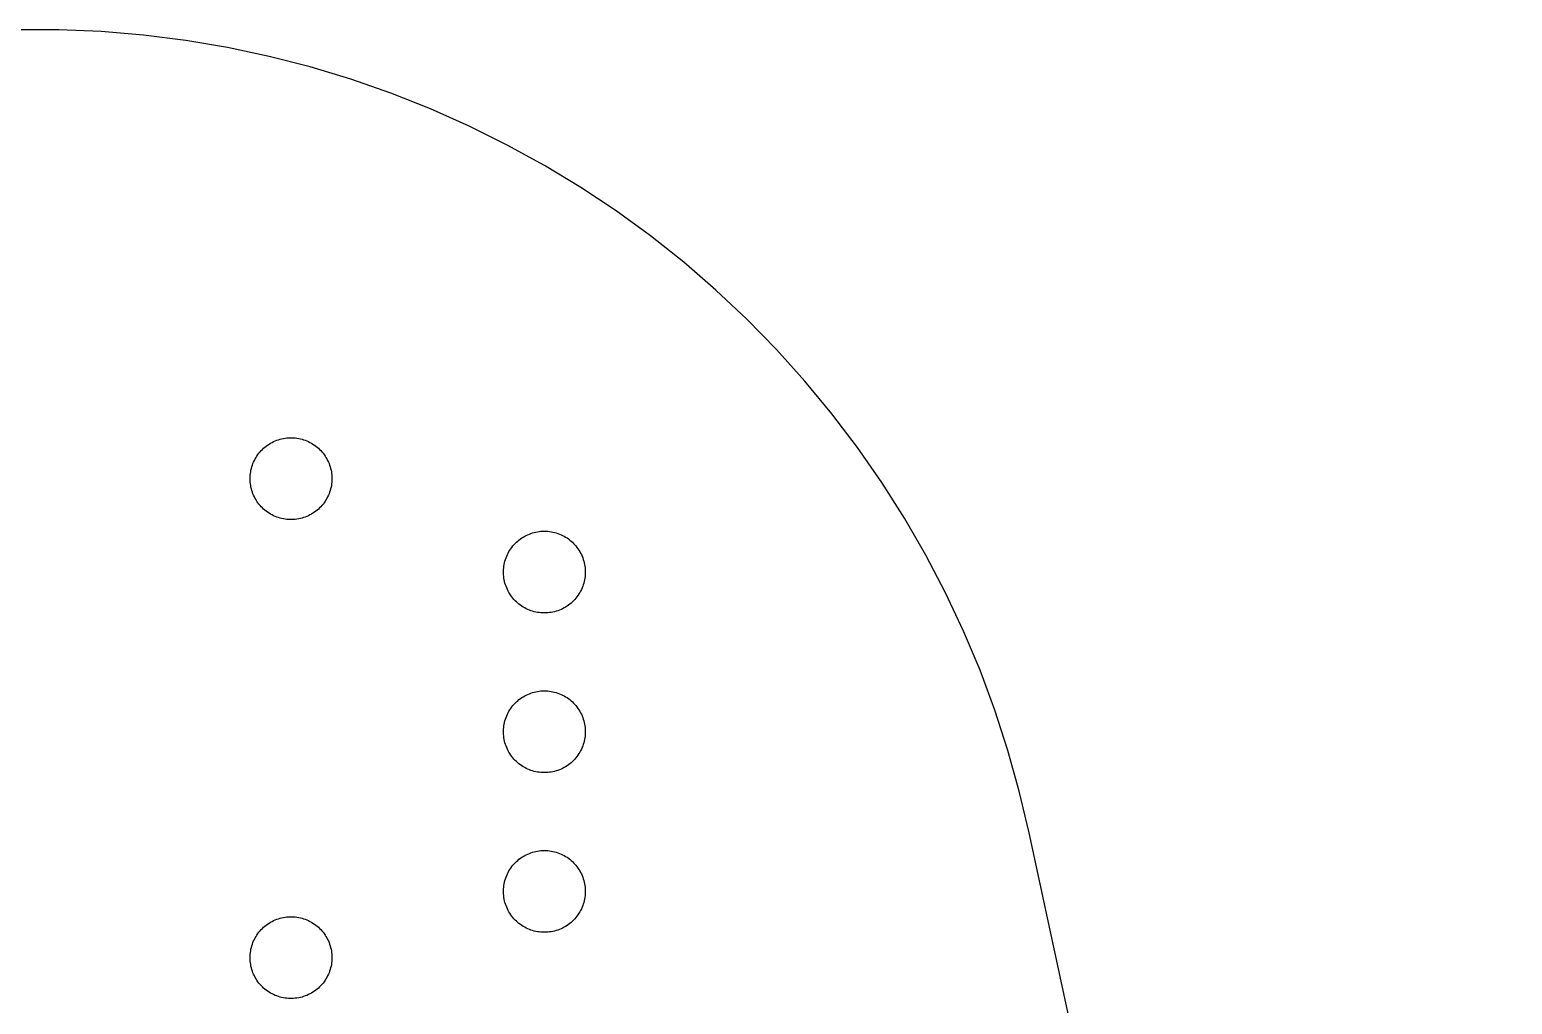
# Model space of a CAD drawing. Header units: metres. Extents: x 0 to 5.8, y -7.5 to 7.5.
# Drawn here: x 2.884 to 5.81, y 5.577 to 7.5 of the extents above; entities that cross this region are included whole.
import ezdxf

# ---------------------------------------------------------------- set-up
doc = ezdxf.new("R2010")
doc.units = ezdxf.units.M

msp = doc.modelspace()

# ---------------------------------------------------------------- linework, layer by layer
for p, q in [((2.94188, 7.49956), (0.294754, 7.49994)), ((3.02557, 7.49605), (2.94188, 7.49956)), ((3.10905, 7.48903), (3.02557, 7.49605)), ((3.19215, 7.47853), (3.10905, 7.48903)), ((3.27475, 7.46457), (3.19215, 7.47853)), ((3.35669, 7.44714), (3.27475, 7.46457)), ((3.43784, 7.42632), (3.35669, 7.44714)), ((3.51802, 7.4021), (3.43784, 7.42632)), ((3.59714, 7.37456), (3.51802, 7.4021)), ((3.67502, 7.34372), (3.59714, 7.37456)), ((3.75156, 7.30965), (3.67502, 7.34372)), ((3.82658, 7.2724), (3.75156, 7.30965)), ((3.89999, 7.23204), (3.82658, 7.2724)), ((3.97165, 7.18864), (3.89999, 7.23204)), ((4.04141, 7.14229), (3.97165, 7.18864)), ((4.10919, 7.09305), (4.04141, 7.14229)), ((4.17484, 7.04102), (4.10919, 7.09305)), ((4.23825, 6.98628), (4.17484, 7.04102)), ((4.29932, 6.92894), (4.23825, 6.98628)), ((4.35793, 6.86908), (4.29932, 6.92894)), ((4.41399, 6.80684), (4.35793, 6.86908)), ((4.46738, 6.74229), (4.41399, 6.80684)), ((4.51802, 6.67557), (4.46738, 6.74229)), ((3.34116, 6.66942), (3.34352, 6.67183)), ((3.34352, 6.67183), (3.34599, 6.67415)), ((3.34599, 6.67415), (3.34854, 6.67635)), ((3.34854, 6.67635), (3.3512, 6.67845)), ((3.3512, 6.67845), (3.35393, 6.68044)), ((3.35393, 6.68044), (3.35675, 6.68231)), ((3.35675, 6.68231), (3.35963, 6.68407)), ((3.35963, 6.68407), (3.36259, 6.68568)), ((3.36259, 6.68568), (3.36563, 6.68719)), ((3.36563, 6.68719), (3.36871, 6.68857)), ((3.36871, 6.68857), (3.37186, 6.68982)), ((3.37186, 6.68982), (3.37505, 6.69092)), ((3.37505, 6.69092), (3.37828, 6.69189)), ((3.37828, 6.69189), (3.38156, 6.69275)), ((3.38156, 6.69275), (3.38487, 6.69345)), ((3.38487, 6.69345), (3.3882, 6.69402)), ((3.3882, 6.69402), (3.39156, 6.69443)), ((3.39156, 6.69443), (3.39493, 6.69472)), ((3.39493, 6.69472), (3.3983, 6.69485)), ((3.3983, 6.69485), (3.40169, 6.69485)), ((3.40169, 6.69485), (3.40506, 6.69472)), ((3.40506, 6.69472), (3.40843, 6.69443)), ((3.40843, 6.69443), (3.41179, 6.69402)), ((3.41179, 6.69402), (3.41512, 6.69345)), ((3.41512, 6.69345), (3.41843, 6.69275)), ((3.41843, 6.69275), (3.42169, 6.69189)), ((3.42169, 6.69189), (3.42493, 6.69092)), ((3.42493, 6.69092), (3.42813, 6.68982)), ((3.42813, 6.68982), (3.43127, 6.68857)), ((3.43127, 6.68857), (3.43436, 6.68719)), ((3.43436, 6.68719), (3.43738, 6.68568)), ((3.43738, 6.68568), (3.44035, 6.68407)), ((3.44035, 6.68407), (3.44324, 6.68231)), ((3.44324, 6.68231), (3.44606, 6.68044)), ((3.44606, 6.68044), (3.44879, 6.67845)), ((3.44879, 6.67845), (3.45143, 6.67635)), ((3.45143, 6.67635), (3.45399, 6.67415)), ((3.45399, 6.67415), (3.45647, 6.67183)), ((3.45647, 6.67183), (3.45883, 6.66942)), ((4.56584, 6.60678), (4.51802, 6.67557)), ((3.32378, 6.6407), (3.32495, 6.64388)), ((3.32495, 6.64388), (3.32626, 6.64699)), ((3.32626, 6.64699), (3.3277, 6.65005)), ((3.3277, 6.65005), (3.32927, 6.65305)), ((3.32927, 6.65305), (3.33096, 6.65598)), ((3.33096, 6.65598), (3.33276, 6.65883)), ((3.33276, 6.65883), (3.3347, 6.66161)), ((3.3347, 6.66161), (3.33675, 6.66429)), ((3.33675, 6.66429), (3.3389, 6.6669)), ((3.3389, 6.6669), (3.34116, 6.66942)), ((3.45883, 6.66942), (3.46109, 6.6669)), ((3.46109, 6.6669), (3.46324, 6.66429)), ((3.46324, 6.66429), (3.46529, 6.66161)), ((3.46529, 6.66161), (3.46722, 6.65883)), ((3.46722, 6.65883), (3.46902, 6.65598)), ((3.46902, 6.65598), (3.47072, 6.65305)), ((3.47072, 6.65305), (3.47229, 6.65005)), ((3.47229, 6.65005), (3.47372, 6.64699)), ((3.47372, 6.64699), (3.47504, 6.64388)), ((3.47504, 6.64388), (3.47621, 6.6407)), ((3.31929, 6.61417), (3.31935, 6.61754)), ((3.31935, 6.61078), (3.31929, 6.61417)), ((3.31935, 6.61754), (3.31956, 6.62093)), ((3.31956, 6.62093), (3.31992, 6.62428)), ((3.31992, 6.62428), (3.32042, 6.62762)), ((3.32042, 6.62762), (3.32104, 6.63095)), ((3.32104, 6.63095), (3.32182, 6.63423)), ((3.32182, 6.63423), (3.32272, 6.6375)), ((3.32272, 6.6375), (3.32378, 6.6407)), ((3.47621, 6.6407), (3.47725, 6.6375)), ((3.47725, 6.6375), (3.47816, 6.63423)), ((3.47816, 6.63423), (3.47894, 6.63095)), ((3.47894, 6.63095), (3.47957, 6.62762)), ((3.47957, 6.62762), (3.48007, 6.62428)), ((3.48007, 6.62428), (3.48042, 6.62093)), ((3.48042, 6.62093), (3.48064, 6.61754)), ((3.48064, 6.61754), (3.4807, 6.61417)), ((3.4807, 6.61417), (3.48064, 6.61078)), ((3.31956, 6.60741), (3.31935, 6.61078)), ((3.31992, 6.60405), (3.31956, 6.60741)), ((3.32042, 6.60071), (3.31992, 6.60405)), ((3.32104, 6.59738), (3.32042, 6.60071)), ((3.32182, 6.5941), (3.32104, 6.59738)), ((3.32272, 6.59084), (3.32182, 6.5941)), ((3.32378, 6.58762), (3.32272, 6.59084)), ((3.32495, 6.58446), (3.32378, 6.58762)), ((3.32626, 6.58134), (3.32495, 6.58446)), ((3.47504, 6.58446), (3.47372, 6.58134)), ((3.47621, 6.58762), (3.47504, 6.58446)), ((3.47725, 6.59084), (3.47621, 6.58762)), ((3.47816, 6.5941), (3.47725, 6.59084)), ((3.47894, 6.59738), (3.47816, 6.5941)), ((3.47957, 6.60071), (3.47894, 6.59738)), ((3.48007, 6.60405), (3.47957, 6.60071)), ((3.48042, 6.60741), (3.48007, 6.60405)), ((3.48064, 6.61078), (3.48042, 6.60741)), ((4.61072, 6.53604), (4.56584, 6.60678)), ((3.3277, 6.57828), (3.32626, 6.58134)), ((3.32927, 6.57529), (3.3277, 6.57828)), ((3.33096, 6.57236), (3.32927, 6.57529)), ((3.33276, 6.5695), (3.33096, 6.57236)), ((3.3347, 6.56673), (3.33276, 6.5695)), ((3.33675, 6.56403), (3.3347, 6.56673)), ((3.3389, 6.56143), (3.33675, 6.56403)), ((3.34116, 6.55891), (3.3389, 6.56143)), ((3.34352, 6.5565), (3.34116, 6.55891)), ((3.34599, 6.55418), (3.34352, 6.5565)), ((3.34854, 6.55197), (3.34599, 6.55418)), ((3.45399, 6.55418), (3.45143, 6.55197)), ((3.45647, 6.5565), (3.45399, 6.55418)), ((3.45883, 6.55891), (3.45647, 6.5565)), ((3.46109, 6.56143), (3.45883, 6.55891)), ((3.46324, 6.56403), (3.46109, 6.56143)), ((3.46529, 6.56673), (3.46324, 6.56403)), ((3.46722, 6.5695), (3.46529, 6.56673)), ((3.46902, 6.57236), (3.46722, 6.5695)), ((3.47072, 6.57529), (3.46902, 6.57236)), ((3.47229, 6.57828), (3.47072, 6.57529)), ((3.47372, 6.58134), (3.47229, 6.57828)), ((3.3512, 6.54988), (3.34854, 6.55197)), ((3.35393, 6.5479), (3.3512, 6.54988)), ((3.35675, 6.54602), (3.35393, 6.5479)), ((3.35963, 6.54427), (3.35675, 6.54602)), ((3.36259, 6.54265), (3.35963, 6.54427)), ((3.36563, 6.54114), (3.36259, 6.54265)), ((3.36871, 6.53976), (3.36563, 6.54114)), ((3.37186, 6.53851), (3.36871, 6.53976)), ((3.37505, 6.5374), (3.37186, 6.53851)), ((3.37828, 6.53642), (3.37505, 6.5374)), ((3.38156, 6.53558), (3.37828, 6.53642)), ((3.38487, 6.53488), (3.38156, 6.53558)), ((3.3882, 6.53432), (3.38487, 6.53488)), ((3.39156, 6.53391), (3.3882, 6.53432)), ((3.39493, 6.53362), (3.39156, 6.53391)), ((3.3983, 6.53348), (3.39493, 6.53362)), ((3.40169, 6.53348), (3.3983, 6.53348)), ((3.40506, 6.53362), (3.40169, 6.53348)), ((3.40843, 6.53391), (3.40506, 6.53362)), ((3.41179, 6.53432), (3.40843, 6.53391)), ((3.41512, 6.53488), (3.41179, 6.53432)), ((3.41843, 6.53558), (3.41512, 6.53488)), ((3.42169, 6.53642), (3.41843, 6.53558)), ((3.42493, 6.5374), (3.42169, 6.53642)), ((3.42813, 6.53851), (3.42493, 6.5374)), ((3.43127, 6.53976), (3.42813, 6.53851)), ((3.43436, 6.54114), (3.43127, 6.53976)), ((3.43738, 6.54265), (3.43436, 6.54114)), ((3.44035, 6.54427), (3.43738, 6.54265)), ((3.44324, 6.54602), (3.44035, 6.54427)), ((3.44606, 6.5479), (3.44324, 6.54602)), ((3.44879, 6.54988), (3.44606, 6.5479)), ((3.45143, 6.55197), (3.44879, 6.54988)), ((4.6526, 6.4635), (4.61072, 6.53604)), ((3.84985, 6.49316), (3.85255, 6.49521)), ((3.85255, 6.49521), (3.85533, 6.49713)), ((3.85533, 6.49713), (3.85818, 6.49895)), ((3.85818, 6.49895), (3.86111, 6.50064)), ((3.86111, 6.50064), (3.86411, 6.50221)), ((3.86411, 6.50221), (3.86717, 6.50365)), ((3.86717, 6.50365), (3.87029, 6.50496)), ((3.87029, 6.50496), (3.87344, 6.50613)), ((3.87344, 6.50613), (3.87666, 6.50717)), ((3.87666, 6.50717), (3.87993, 6.50809)), ((3.87993, 6.50809), (3.88321, 6.50887)), ((3.88321, 6.50887), (3.88654, 6.50949)), ((3.88654, 6.50949), (3.88988, 6.50998)), ((3.88988, 6.50998), (3.89323, 6.51035)), ((3.89323, 6.51035), (3.89661, 6.51054)), ((3.89661, 6.51054), (3.89999, 6.51062)), ((3.89999, 6.51062), (3.90337, 6.51054)), ((3.90337, 6.51054), (3.90674, 6.51035)), ((3.90674, 6.51035), (3.91011, 6.50998)), ((3.91011, 6.50998), (3.91345, 6.50949)), ((3.91345, 6.50949), (3.91678, 6.50887)), ((3.91678, 6.50887), (3.92006, 6.50809)), ((3.92006, 6.50809), (3.92332, 6.50717)), ((3.92332, 6.50717), (3.92653, 6.50613)), ((3.92653, 6.50613), (3.9297, 6.50496)), ((3.9297, 6.50496), (3.93282, 6.50365)), ((3.93282, 6.50365), (3.93588, 6.50221)), ((3.93588, 6.50221), (3.93887, 6.50064)), ((3.93887, 6.50064), (3.9418, 6.49895)), ((3.9418, 6.49895), (3.94466, 6.49713)), ((3.94466, 6.49713), (3.94743, 6.49521)), ((3.94743, 6.49521), (3.95012, 6.49316)), ((3.82697, 6.46428), (3.82848, 6.4673)), ((3.82848, 6.4673), (3.83009, 6.47026)), ((3.83009, 6.47026), (3.83185, 6.47316)), ((3.83185, 6.47316), (3.83372, 6.47597)), ((3.83372, 6.47597), (3.83571, 6.47871)), ((3.83571, 6.47871), (3.8378, 6.48135)), ((3.8378, 6.48135), (3.84001, 6.48392)), ((3.84001, 6.48392), (3.84233, 6.48639)), ((3.84233, 6.48639), (3.84474, 6.48875)), ((3.84474, 6.48875), (3.84726, 6.49101)), ((3.84726, 6.49101), (3.84985, 6.49316)), ((3.95012, 6.49316), (3.95273, 6.49101)), ((3.95273, 6.49101), (3.95525, 6.48875)), ((3.95525, 6.48875), (3.95766, 6.48639)), ((3.95766, 6.48639), (3.95998, 6.48392)), ((3.95998, 6.48392), (3.96217, 6.48135)), ((3.96217, 6.48135), (3.96428, 6.47871)), ((3.96428, 6.47871), (3.96626, 6.47597)), ((3.96626, 6.47597), (3.96814, 6.47316)), ((3.96814, 6.47316), (3.96989, 6.47026)), ((3.96989, 6.47026), (3.97151, 6.4673)), ((3.97151, 6.4673), (3.97302, 6.46428)), ((3.81944, 6.43498), (3.81973, 6.43835)), ((3.81973, 6.43835), (3.82014, 6.4417)), ((3.82014, 6.4417), (3.82071, 6.44504)), ((3.82071, 6.44504), (3.82141, 6.44835)), ((3.82141, 6.44835), (3.82225, 6.45161)), ((3.82225, 6.45161), (3.82323, 6.45485)), ((3.82323, 6.45485), (3.82434, 6.45805)), ((3.82434, 6.45805), (3.82559, 6.46118)), ((3.82559, 6.46118), (3.82697, 6.46428)), ((3.97302, 6.46428), (3.9744, 6.46118)), ((3.9744, 6.46118), (3.97563, 6.45805)), ((3.97563, 6.45805), (3.97675, 6.45485)), ((3.97675, 6.45485), (3.97772, 6.45161)), ((3.97772, 6.45161), (3.97856, 6.44835)), ((3.97856, 6.44835), (3.97928, 6.44504)), ((3.97928, 6.44504), (3.97983, 6.4417)), ((3.97983, 6.4417), (3.98026, 6.43835)), ((3.98026, 6.43835), (3.98055, 6.43498)), ((4.69142, 6.38927), (4.6526, 6.4635)), ((3.81931, 6.43161), (3.81944, 6.43498)), ((3.81931, 6.42822), (3.81931, 6.43161)), ((3.81944, 6.42485), (3.81931, 6.42822)), ((3.81973, 6.42148), (3.81944, 6.42485)), ((3.82014, 6.41812), (3.81973, 6.42148)), ((3.82071, 6.41479), (3.82014, 6.41812)), ((3.82141, 6.41148), (3.82071, 6.41479)), ((3.82225, 6.4082), (3.82141, 6.41148)), ((3.82323, 6.40497), (3.82225, 6.4082)), ((3.97772, 6.4082), (3.97675, 6.40497)), ((3.97856, 6.41148), (3.97772, 6.4082)), ((3.97928, 6.41479), (3.97856, 6.41148)), ((3.97983, 6.41812), (3.97928, 6.41479)), ((3.98026, 6.42148), (3.97983, 6.41812)), ((3.98055, 6.42485), (3.98026, 6.42148)), ((3.98055, 6.43498), (3.98068, 6.43161)), ((3.98068, 6.42822), (3.98055, 6.42485)), ((3.98068, 6.43161), (3.98068, 6.42822)), ((3.82434, 6.40178), (3.82323, 6.40497)), ((3.82559, 6.39864), (3.82434, 6.40178)), ((3.82697, 6.39555), (3.82559, 6.39864)), ((3.82848, 6.39252), (3.82697, 6.39555)), ((3.83009, 6.38956), (3.82848, 6.39252)), ((3.83185, 6.38667), (3.83009, 6.38956)), ((3.83372, 6.38385), (3.83185, 6.38667)), ((3.83571, 6.38112), (3.83372, 6.38385)), ((3.8378, 6.37846), (3.83571, 6.38112)), ((3.84001, 6.37592), (3.8378, 6.37846)), ((3.96217, 6.37846), (3.95998, 6.37592)), ((3.96428, 6.38112), (3.96217, 6.37846)), ((3.96626, 6.38385), (3.96428, 6.38112)), ((3.96814, 6.38667), (3.96626, 6.38385)), ((3.96989, 6.38956), (3.96814, 6.38667)), ((3.97151, 6.39252), (3.96989, 6.38956)), ((3.97302, 6.39555), (3.97151, 6.39252)), ((3.9744, 6.39864), (3.97302, 6.39555)), ((3.97563, 6.40178), (3.9744, 6.39864)), ((3.97675, 6.40497), (3.97563, 6.40178)), ((4.72708, 6.31346), (4.69142, 6.38927)), ((3.84233, 6.37344), (3.84001, 6.37592)), ((3.84474, 6.37108), (3.84233, 6.37344)), ((3.84726, 6.36882), (3.84474, 6.37108)), ((3.84985, 6.36667), (3.84726, 6.36882)), ((3.85255, 6.36462), (3.84985, 6.36667)), ((3.85533, 6.36269), (3.85255, 6.36462)), ((3.85818, 6.36087), (3.85533, 6.36269)), ((3.86111, 6.35919), (3.85818, 6.36087)), ((3.86411, 6.35762), (3.86111, 6.35919)), ((3.86717, 6.35619), (3.86411, 6.35762)), ((3.87029, 6.35487), (3.86717, 6.35619)), ((3.87344, 6.3537), (3.87029, 6.35487)), ((3.87666, 6.35265), (3.87344, 6.3537)), ((3.87993, 6.35175), (3.87666, 6.35265)), ((3.88321, 6.35097), (3.87993, 6.35175)), ((3.88654, 6.35034), (3.88321, 6.35097)), ((3.88988, 6.34984), (3.88654, 6.35034)), ((3.89323, 6.34949), (3.88988, 6.34984)), ((3.89661, 6.34927), (3.89323, 6.34949)), ((3.89999, 6.3492), (3.89661, 6.34927)), ((3.90337, 6.34927), (3.89999, 6.3492)), ((3.90674, 6.34949), (3.90337, 6.34927)), ((3.91011, 6.34984), (3.90674, 6.34949)), ((3.91345, 6.35034), (3.91011, 6.34984)), ((3.91678, 6.35097), (3.91345, 6.35034)), ((3.92006, 6.35175), (3.91678, 6.35097)), ((3.92332, 6.35265), (3.92006, 6.35175)), ((3.92653, 6.3537), (3.92332, 6.35265)), ((3.9297, 6.35487), (3.92653, 6.3537)), ((3.93282, 6.35619), (3.9297, 6.35487)), ((3.93588, 6.35762), (3.93282, 6.35619)), ((3.93887, 6.35919), (3.93588, 6.35762)), ((3.9418, 6.36087), (3.93887, 6.35919)), ((3.94466, 6.36269), (3.9418, 6.36087)), ((3.94743, 6.36462), (3.94466, 6.36269)), ((3.95012, 6.36667), (3.94743, 6.36462)), ((3.95273, 6.36882), (3.95012, 6.36667)), ((3.95525, 6.37108), (3.95273, 6.36882)), ((3.95766, 6.37344), (3.95525, 6.37108)), ((3.95998, 6.37592), (3.95766, 6.37344)), ((4.75955, 6.23624), (4.72708, 6.31346)), ((4.78874, 6.15773), (4.75955, 6.23624)), ((3.84233, 6.17142), (3.84474, 6.17378)), ((3.84474, 6.17378), (3.84726, 6.17606)), ((3.84726, 6.17606), (3.84985, 6.17821)), ((3.84985, 6.17821), (3.85255, 6.18025)), ((3.85255, 6.18025), (3.85533, 6.18217)), ((3.85533, 6.18217), (3.85818, 6.18399)), ((3.85818, 6.18399), (3.86111, 6.18568)), ((3.86111, 6.18568), (3.86411, 6.18724)), ((3.86411, 6.18724), (3.86717, 6.18869)), ((3.86717, 6.18869), (3.87029, 6.18999)), ((3.87029, 6.18999), (3.87344, 6.19118)), ((3.87344, 6.19118), (3.87666, 6.19221)), ((3.87666, 6.19221), (3.87993, 6.19313)), ((3.87993, 6.19313), (3.88321, 6.19389)), ((3.88321, 6.19389), (3.88654, 6.19453)), ((3.88654, 6.19453), (3.88988, 6.19502)), ((3.88988, 6.19502), (3.89323, 6.19537)), ((3.89323, 6.19537), (3.89661, 6.19559)), ((3.89661, 6.19559), (3.89999, 6.19566)), ((3.89999, 6.19566), (3.90337, 6.19559)), ((3.90337, 6.19559), (3.90674, 6.19537)), ((3.90674, 6.19537), (3.91011, 6.19502)), ((3.91011, 6.19502), (3.91345, 6.19453)), ((3.91345, 6.19453), (3.91678, 6.19389)), ((3.91678, 6.19389), (3.92006, 6.19313)), ((3.92006, 6.19313), (3.92332, 6.19221)), ((3.92332, 6.19221), (3.92653, 6.19118)), ((3.92653, 6.19118), (3.9297, 6.18999)), ((3.9297, 6.18999), (3.93282, 6.18869)), ((3.93282, 6.18869), (3.93588, 6.18724)), ((3.93588, 6.18724), (3.93887, 6.18568)), ((3.93887, 6.18568), (3.9418, 6.18399)), ((3.9418, 6.18399), (3.94466, 6.18217)), ((3.94466, 6.18217), (3.94743, 6.18025)), ((3.94743, 6.18025), (3.95012, 6.17821)), ((3.95012, 6.17821), (3.95273, 6.17606)), ((3.95273, 6.17606), (3.95525, 6.17378)), ((3.95525, 6.17378), (3.95766, 6.17142)), ((3.82434, 6.14308), (3.82559, 6.14622)), ((3.82559, 6.14622), (3.82697, 6.14932)), ((3.82697, 6.14932), (3.82848, 6.15234)), ((3.82848, 6.15234), (3.83009, 6.1553)), ((3.83009, 6.1553), (3.83185, 6.1582)), ((3.83185, 6.1582), (3.83372, 6.16101)), ((3.83372, 6.16101), (3.83571, 6.16374)), ((3.83571, 6.16374), (3.8378, 6.1664)), ((3.8378, 6.1664), (3.84001, 6.16896)), ((3.84001, 6.16896), (3.84233, 6.17142)), ((3.95766, 6.17142), (3.95998, 6.16896)), ((3.95998, 6.16896), (3.96217, 6.1664)), ((3.96217, 6.1664), (3.96428, 6.16374)), ((3.96428, 6.16374), (3.96626, 6.16101)), ((3.96626, 6.16101), (3.96814, 6.1582)), ((3.96814, 6.1582), (3.96989, 6.1553)), ((3.96989, 6.1553), (3.97151, 6.15234)), ((3.97151, 6.15234), (3.97302, 6.14932)), ((3.97302, 6.14932), (3.9744, 6.14622)), ((3.9744, 6.14622), (3.97563, 6.14308)), ((4.81464, 6.07805), (4.78874, 6.15773)), ((3.81931, 6.11664), (3.81944, 6.12003)), ((3.81931, 6.11327), (3.81931, 6.11664)), ((3.81944, 6.12003), (3.81973, 6.12338)), ((3.81973, 6.12338), (3.82014, 6.12674)), ((3.82014, 6.12674), (3.82071, 6.13008)), ((3.82071, 6.13008), (3.82141, 6.13338)), ((3.82141, 6.13338), (3.82225, 6.13666)), ((3.82225, 6.13666), (3.82323, 6.13989)), ((3.82323, 6.13989), (3.82434, 6.14308)), ((3.97563, 6.14308), (3.97675, 6.13989)), ((3.97675, 6.13989), (3.97772, 6.13666)), ((3.97772, 6.13666), (3.97856, 6.13338)), ((3.97856, 6.13338), (3.97928, 6.13008)), ((3.97928, 6.13008), (3.97983, 6.12674)), ((3.97983, 6.12674), (3.98026, 6.12338)), ((3.98026, 6.12338), (3.98055, 6.12003)), ((3.98055, 6.12003), (3.98068, 6.11664)), ((3.98068, 6.11664), (3.98068, 6.11327)), ((3.81944, 6.10988), (3.81931, 6.11327)), ((3.81973, 6.10652), (3.81944, 6.10988)), ((3.82014, 6.10316), (3.81973, 6.10652)), ((3.82071, 6.09982), (3.82014, 6.10316)), ((3.82141, 6.09653), (3.82071, 6.09982)), ((3.82225, 6.09325), (3.82141, 6.09653)), ((3.82323, 6.09001), (3.82225, 6.09325)), ((3.82434, 6.08682), (3.82323, 6.09001)), ((3.82559, 6.08368), (3.82434, 6.08682)), ((3.97563, 6.08682), (3.9744, 6.08368)), ((3.97675, 6.09001), (3.97563, 6.08682)), ((3.97772, 6.09325), (3.97675, 6.09001)), ((3.97856, 6.09653), (3.97772, 6.09325)), ((3.97928, 6.09982), (3.97856, 6.09653)), ((3.97983, 6.10316), (3.97928, 6.09982)), ((3.98026, 6.10652), (3.97983, 6.10316)), ((3.98055, 6.10988), (3.98026, 6.10652)), ((3.98068, 6.11327), (3.98055, 6.10988)), ((3.82697, 6.08058), (3.82559, 6.08368)), ((3.82848, 6.07756), (3.82697, 6.08058)), ((3.83009, 6.0746), (3.82848, 6.07756)), ((3.83185, 6.0717), (3.83009, 6.0746)), ((3.83372, 6.06889), (3.83185, 6.0717)), ((3.83571, 6.06616), (3.83372, 6.06889)), ((3.8378, 6.06351), (3.83571, 6.06616)), ((3.84001, 6.06094), (3.8378, 6.06351)), ((3.84233, 6.05849), (3.84001, 6.06094)), ((3.84474, 6.05612), (3.84233, 6.05849)), ((3.95766, 6.05849), (3.95525, 6.05612)), ((3.95998, 6.06094), (3.95766, 6.05849)), ((3.96217, 6.06351), (3.95998, 6.06094)), ((3.96428, 6.06616), (3.96217, 6.06351)), ((3.96626, 6.06889), (3.96428, 6.06616)), ((3.96814, 6.0717), (3.96626, 6.06889)), ((3.96989, 6.0746), (3.96814, 6.0717)), ((3.97151, 6.07756), (3.96989, 6.0746)), ((3.97302, 6.08058), (3.97151, 6.07756)), ((3.9744, 6.08368), (3.97302, 6.08058)), ((4.83716, 5.99738), (4.81464, 6.07805)), ((3.84726, 6.05386), (3.84474, 6.05612)), ((3.84985, 6.0517), (3.84726, 6.05386)), ((3.85255, 6.04965), (3.84985, 6.0517)), ((3.85533, 6.04773), (3.85255, 6.04965)), ((3.85818, 6.04591), (3.85533, 6.04773)), ((3.86111, 6.04422), (3.85818, 6.04591)), ((3.86411, 6.04266), (3.86111, 6.04422)), ((3.86717, 6.04121), (3.86411, 6.04266)), ((3.87029, 6.03992), (3.86717, 6.04121)), ((3.87344, 6.03873), (3.87029, 6.03992)), ((3.87666, 6.03769), (3.87344, 6.03873)), ((3.87993, 6.03677), (3.87666, 6.03769)), ((3.88321, 6.03601), (3.87993, 6.03677)), ((3.88654, 6.03537), (3.88321, 6.03601)), ((3.88988, 6.03488), (3.88654, 6.03537)), ((3.89323, 6.03453), (3.88988, 6.03488)), ((3.89661, 6.03432), (3.89323, 6.03453)), ((3.89999, 6.03424), (3.89661, 6.03432)), ((3.90337, 6.03432), (3.89999, 6.03424)), ((3.90674, 6.03453), (3.90337, 6.03432)), ((3.91011, 6.03488), (3.90674, 6.03453)), ((3.91345, 6.03537), (3.91011, 6.03488)), ((3.91678, 6.03601), (3.91345, 6.03537)), ((3.92006, 6.03677), (3.91678, 6.03601)), ((3.92332, 6.03769), (3.92006, 6.03677)), ((3.92653, 6.03873), (3.92332, 6.03769)), ((3.9297, 6.03992), (3.92653, 6.03873)), ((3.93282, 6.04121), (3.9297, 6.03992)), ((3.93588, 6.04266), (3.93282, 6.04121)), ((3.93887, 6.04422), (3.93588, 6.04266)), ((3.9418, 6.04591), (3.93887, 6.04422)), ((3.94466, 6.04773), (3.9418, 6.04591)), ((3.94743, 6.04965), (3.94466, 6.04773)), ((3.95012, 6.0517), (3.94743, 6.04965)), ((3.95273, 6.05386), (3.95012, 6.0517)), ((3.95525, 6.05612), (3.95273, 6.05386)), ((4.85629, 5.91582), (4.83716, 5.99738)), ((5.81, 1.5), (4.85629, 5.91582)), ((3.89661, 5.88063), (3.89999, 5.88071)), ((3.89999, 5.88071), (3.90337, 5.88063)), ((3.8378, 5.85144), (3.84001, 5.854)), ((3.84001, 5.854), (3.84233, 5.85646)), ((3.84233, 5.85646), (3.84474, 5.85883)), ((3.84474, 5.85883), (3.84726, 5.86108)), ((3.84726, 5.86108), (3.84985, 5.86324)), ((3.84985, 5.86324), (3.85255, 5.86528)), ((3.85255, 5.86528), (3.85533, 5.86722)), ((3.85533, 5.86722), (3.85818, 5.86903)), ((3.85818, 5.86903), (3.86111, 5.87071)), ((3.86111, 5.87071), (3.86411, 5.87228)), ((3.86411, 5.87228), (3.86717, 5.87372)), ((3.86717, 5.87372), (3.87029, 5.87503)), ((3.87029, 5.87503), (3.87344, 5.87621)), ((3.87344, 5.87621), (3.87666, 5.87726)), ((3.87666, 5.87726), (3.87993, 5.87816)), ((3.87993, 5.87816), (3.88321, 5.87894)), ((3.88321, 5.87894), (3.88654, 5.87958)), ((3.88654, 5.87958), (3.88988, 5.88007)), ((3.88988, 5.88007), (3.89323, 5.88042)), ((3.89323, 5.88042), (3.89661, 5.88063)), ((3.90337, 5.88063), (3.90674, 5.88042)), ((3.90674, 5.88042), (3.91011, 5.88007)), ((3.91011, 5.88007), (3.91345, 5.87958)), ((3.91345, 5.87958), (3.91678, 5.87894)), ((3.91678, 5.87894), (3.92006, 5.87816)), ((3.92006, 5.87816), (3.92332, 5.87726)), ((3.92332, 5.87726), (3.92653, 5.87621)), ((3.92653, 5.87621), (3.9297, 5.87503)), ((3.9297, 5.87503), (3.93282, 5.87372)), ((3.93282, 5.87372), (3.93588, 5.87228)), ((3.93588, 5.87228), (3.93887, 5.87071)), ((3.93887, 5.87071), (3.9418, 5.86903)), ((3.9418, 5.86903), (3.94466, 5.86722)), ((3.94466, 5.86722), (3.94743, 5.86528)), ((3.94743, 5.86528), (3.95012, 5.86324)), ((3.95012, 5.86324), (3.95273, 5.86108)), ((3.95273, 5.86108), (3.95525, 5.85883)), ((3.95525, 5.85883), (3.95766, 5.85646)), ((3.95766, 5.85646), (3.95998, 5.854)), ((3.95998, 5.854), (3.96217, 5.85144)), ((3.82225, 5.8217), (3.82323, 5.82494)), ((3.82323, 5.82494), (3.82434, 5.82812)), ((3.82434, 5.82812), (3.82559, 5.83127)), ((3.82559, 5.83127), (3.82697, 5.83435)), ((3.82697, 5.83435), (3.82848, 5.83739)), ((3.82848, 5.83739), (3.83009, 5.84035)), ((3.83009, 5.84035), (3.83185, 5.84323)), ((3.83185, 5.84323), (3.83372, 5.84605)), ((3.83372, 5.84605), (3.83571, 5.84879)), ((3.83571, 5.84879), (3.8378, 5.85144)), ((3.96217, 5.85144), (3.96428, 5.84879)), ((3.96428, 5.84879), (3.96626, 5.84605)), ((3.96626, 5.84605), (3.96814, 5.84323)), ((3.96814, 5.84323), (3.96989, 5.84035)), ((3.96989, 5.84035), (3.97151, 5.83739)), ((3.97151, 5.83739), (3.97302, 5.83435)), ((3.97302, 5.83435), (3.9744, 5.83127)), ((3.9744, 5.83127), (3.97563, 5.82812)), ((3.97563, 5.82812), (3.97675, 5.82494)), ((3.97675, 5.82494), (3.97772, 5.8217)), ((3.81931, 5.80168), (3.81944, 5.80505)), ((3.81931, 5.79829), (3.81931, 5.80168)), ((3.81944, 5.79492), (3.81931, 5.79829)), ((3.81944, 5.80505), (3.81973, 5.80843)), ((3.81973, 5.79155), (3.81944, 5.79492)), ((3.81973, 5.80843), (3.82014, 5.81178)), ((3.82014, 5.81178), (3.82071, 5.81511)), ((3.82071, 5.81511), (3.82141, 5.81842)), ((3.82141, 5.81842), (3.82225, 5.8217)), ((3.97772, 5.8217), (3.97856, 5.81842)), ((3.97856, 5.81842), (3.97928, 5.81511)), ((3.97928, 5.81511), (3.97983, 5.81178)), ((3.97983, 5.81178), (3.98026, 5.80843)), ((3.98026, 5.80843), (3.98055, 5.80505)), ((3.98055, 5.79492), (3.98026, 5.79155)), ((3.98055, 5.80505), (3.98068, 5.80168)), ((3.98068, 5.79829), (3.98055, 5.79492)), ((3.98068, 5.80168), (3.98068, 5.79829)), ((3.82014, 5.78821), (3.81973, 5.79155)), ((3.82071, 5.78487), (3.82014, 5.78821)), ((3.82141, 5.78156), (3.82071, 5.78487)), ((3.82225, 5.77829), (3.82141, 5.78156)), ((3.82323, 5.77505), (3.82225, 5.77829)), ((3.82434, 5.77187), (3.82323, 5.77505)), ((3.82559, 5.76872), (3.82434, 5.77187)), ((3.82697, 5.76562), (3.82559, 5.76872)), ((3.82848, 5.7626), (3.82697, 5.76562)), ((3.97302, 5.76562), (3.97151, 5.7626)), ((3.9744, 5.76872), (3.97302, 5.76562)), ((3.97563, 5.77187), (3.9744, 5.76872)), ((3.97675, 5.77505), (3.97563, 5.77187)), ((3.97772, 5.77829), (3.97675, 5.77505)), ((3.97856, 5.78156), (3.97772, 5.77829)), ((3.97928, 5.78487), (3.97856, 5.78156)), ((3.97983, 5.78821), (3.97928, 5.78487)), ((3.98026, 5.79155), (3.97983, 5.78821)), ((3.3512, 5.73357), (3.35393, 5.73557)), ((3.35393, 5.73557), (3.35675, 5.73743)), ((3.35675, 5.73743), (3.35963, 5.73918)), ((3.35963, 5.73918), (3.36259, 5.74081)), ((3.36259, 5.74081), (3.36563, 5.74231)), ((3.36563, 5.74231), (3.36871, 5.74368)), ((3.36871, 5.74368), (3.37186, 5.74493)), ((3.37186, 5.74493), (3.37505, 5.74605)), ((3.37505, 5.74605), (3.37828, 5.74702)), ((3.37828, 5.74702), (3.38156, 5.74786)), ((3.38156, 5.74786), (3.38487, 5.74857)), ((3.38487, 5.74857), (3.3882, 5.74913)), ((3.3882, 5.74913), (3.39156, 5.74956)), ((3.39156, 5.74956), (3.39493, 5.74983)), ((3.39493, 5.74983), (3.3983, 5.74997)), ((3.3983, 5.74997), (3.40169, 5.74997)), ((3.40169, 5.74997), (3.40506, 5.74983)), ((3.40506, 5.74983), (3.40843, 5.74956)), ((3.40843, 5.74956), (3.41179, 5.74913)), ((3.41179, 5.74913), (3.41512, 5.74857)), ((3.41512, 5.74857), (3.41843, 5.74786)), ((3.41843, 5.74786), (3.42169, 5.74702)), ((3.42169, 5.74702), (3.42493, 5.74605)), ((3.42493, 5.74605), (3.42813, 5.74493)), ((3.42813, 5.74493), (3.43127, 5.74368)), ((3.43127, 5.74368), (3.43436, 5.74231)), ((3.43436, 5.74231), (3.43738, 5.74081)), ((3.43738, 5.74081), (3.44035, 5.73918)), ((3.44035, 5.73918), (3.44324, 5.73743)), ((3.44324, 5.73743), (3.44606, 5.73557)), ((3.44606, 5.73557), (3.44879, 5.73357)), ((3.83009, 5.75964), (3.82848, 5.7626)), ((3.83185, 5.75674), (3.83009, 5.75964)), ((3.83372, 5.75394), (3.83185, 5.75674)), ((3.83571, 5.75119), (3.83372, 5.75394)), ((3.8378, 5.74855), (3.83571, 5.75119)), ((3.84001, 5.74599), (3.8378, 5.74855)), ((3.84233, 5.74353), (3.84001, 5.74599)), ((3.84474, 5.74117), (3.84233, 5.74353)), ((3.84726, 5.73889), (3.84474, 5.74117)), ((3.84985, 5.73674), (3.84726, 5.73889)), ((3.85255, 5.7347), (3.84985, 5.73674)), ((3.85533, 5.73277), (3.85255, 5.7347)), ((3.94743, 5.7347), (3.94466, 5.73277)), ((3.95012, 5.73674), (3.94743, 5.7347)), ((3.95273, 5.73889), (3.95012, 5.73674)), ((3.95525, 5.74117), (3.95273, 5.73889)), ((3.95766, 5.74353), (3.95525, 5.74117)), ((3.95998, 5.74599), (3.95766, 5.74353)), ((3.96217, 5.74855), (3.95998, 5.74599)), ((3.96428, 5.75119), (3.96217, 5.74855)), ((3.96626, 5.75394), (3.96428, 5.75119)), ((3.96814, 5.75674), (3.96626, 5.75394)), ((3.96989, 5.75964), (3.96814, 5.75674)), ((3.97151, 5.7626), (3.96989, 5.75964)), ((3.32626, 5.70212), (3.3277, 5.70517)), ((3.3277, 5.70517), (3.32927, 5.70816)), ((3.32927, 5.70816), (3.33096, 5.71109)), ((3.33096, 5.71109), (3.33276, 5.71394)), ((3.33276, 5.71394), (3.3347, 5.71672)), ((3.3347, 5.71672), (3.33675, 5.71942)), ((3.33675, 5.71942), (3.3389, 5.72202)), ((3.3389, 5.72202), (3.34116, 5.72453)), ((3.34116, 5.72453), (3.34352, 5.72694)), ((3.34352, 5.72694), (3.34599, 5.72926)), ((3.34599, 5.72926), (3.34854, 5.73148)), ((3.34854, 5.73148), (3.3512, 5.73357)), ((3.44879, 5.73357), (3.45143, 5.73148)), ((3.45143, 5.73148), (3.45399, 5.72926)), ((3.45399, 5.72926), (3.45647, 5.72694)), ((3.45647, 5.72694), (3.45883, 5.72453)), ((3.45883, 5.72453), (3.46109, 5.72202)), ((3.46109, 5.72202), (3.46324, 5.71942)), ((3.46324, 5.71942), (3.46529, 5.71672)), ((3.46529, 5.71672), (3.46722, 5.71394)), ((3.46722, 5.71394), (3.46902, 5.71109)), ((3.46902, 5.71109), (3.47072, 5.70816)), ((3.47072, 5.70816), (3.47229, 5.70517)), ((3.47229, 5.70517), (3.47372, 5.70212)), ((3.85818, 5.73096), (3.85533, 5.73277)), ((3.86111, 5.72926), (3.85818, 5.73096)), ((3.86411, 5.72771), (3.86111, 5.72926)), ((3.86717, 5.72626), (3.86411, 5.72771)), ((3.87029, 5.72495), (3.86717, 5.72626)), ((3.87344, 5.72377), (3.87029, 5.72495)), ((3.87666, 5.72273), (3.87344, 5.72377)), ((3.87993, 5.72182), (3.87666, 5.72273)), ((3.88321, 5.72105), (3.87993, 5.72182)), ((3.88654, 5.72041), (3.88321, 5.72105)), ((3.88988, 5.71992), (3.88654, 5.72041)), ((3.89323, 5.71956), (3.88988, 5.71992)), ((3.89661, 5.71936), (3.89323, 5.71956)), ((3.89999, 5.71928), (3.89661, 5.71936)), ((3.90337, 5.71936), (3.89999, 5.71928)), ((3.90674, 5.71956), (3.90337, 5.71936)), ((3.91011, 5.71992), (3.90674, 5.71956)), ((3.91345, 5.72041), (3.91011, 5.71992)), ((3.91678, 5.72105), (3.91345, 5.72041)), ((3.92006, 5.72182), (3.91678, 5.72105)), ((3.92332, 5.72273), (3.92006, 5.72182)), ((3.92653, 5.72377), (3.92332, 5.72273)), ((3.9297, 5.72495), (3.92653, 5.72377)), ((3.93282, 5.72626), (3.9297, 5.72495)), ((3.93588, 5.72771), (3.93282, 5.72626)), ((3.93887, 5.72926), (3.93588, 5.72771)), ((3.9418, 5.73096), (3.93887, 5.72926)), ((3.94466, 5.73277), (3.9418, 5.73096)), ((3.31935, 5.67267), (3.31956, 5.67604)), ((3.31956, 5.67604), (3.31992, 5.6794)), ((3.31992, 5.6794), (3.32042, 5.68274)), ((3.32042, 5.68274), (3.32104, 5.68607)), ((3.32104, 5.68607), (3.32182, 5.68936)), ((3.32182, 5.68936), (3.32272, 5.69261)), ((3.32272, 5.69261), (3.32378, 5.69583)), ((3.32378, 5.69583), (3.32495, 5.69899)), ((3.32495, 5.69899), (3.32626, 5.70212)), ((3.47372, 5.70212), (3.47504, 5.69899)), ((3.47504, 5.69899), (3.47621, 5.69583)), ((3.47621, 5.69583), (3.47725, 5.69261)), ((3.47725, 5.69261), (3.47816, 5.68936)), ((3.47816, 5.68936), (3.47894, 5.68607)), ((3.47894, 5.68607), (3.47957, 5.68274)), ((3.47957, 5.68274), (3.48007, 5.6794)), ((3.48007, 5.6794), (3.48042, 5.67604)), ((3.48042, 5.67604), (3.48064, 5.67267)), ((3.31929, 5.66928), (3.31935, 5.67267)), ((3.31935, 5.66591), (3.31929, 5.66928)), ((3.31956, 5.66254), (3.31935, 5.66591)), ((3.31992, 5.65916), (3.31956, 5.66254)), ((3.32042, 5.65582), (3.31992, 5.65916)), ((3.32104, 5.6525), (3.32042, 5.65582)), ((3.32182, 5.64922), (3.32104, 5.6525)), ((3.32272, 5.64595), (3.32182, 5.64922)), ((3.47816, 5.64922), (3.47725, 5.64595)), ((3.47894, 5.6525), (3.47816, 5.64922)), ((3.47957, 5.65582), (3.47894, 5.6525)), ((3.48007, 5.65916), (3.47957, 5.65582)), ((3.48042, 5.66254), (3.48007, 5.65916)), ((3.48064, 5.66591), (3.48042, 5.66254)), ((3.48064, 5.67267), (3.4807, 5.66928)), ((3.4807, 5.66928), (3.48064, 5.66591)), ((3.32378, 5.64275), (3.32272, 5.64595)), ((3.32495, 5.63957), (3.32378, 5.64275)), ((3.32626, 5.63646), (3.32495, 5.63957)), ((3.3277, 5.63339), (3.32626, 5.63646)), ((3.32927, 5.6304), (3.3277, 5.63339)), ((3.33096, 5.62747), (3.32927, 5.6304)), ((3.33276, 5.62462), (3.33096, 5.62747)), ((3.3347, 5.62184), (3.33276, 5.62462)), ((3.33675, 5.61916), (3.3347, 5.62184)), ((3.3389, 5.61655), (3.33675, 5.61916)), ((3.46324, 5.61916), (3.46109, 5.61655)), ((3.46529, 5.62184), (3.46324, 5.61916)), ((3.46722, 5.62462), (3.46529, 5.62184)), ((3.46902, 5.62747), (3.46722, 5.62462)), ((3.47072, 5.6304), (3.46902, 5.62747)), ((3.47229, 5.63339), (3.47072, 5.6304)), ((3.47372, 5.63646), (3.47229, 5.63339)), ((3.47504, 5.63957), (3.47372, 5.63646)), ((3.47621, 5.64275), (3.47504, 5.63957)), ((3.47725, 5.64595), (3.47621, 5.64275)), ((3.34116, 5.61403), (3.3389, 5.61655)), ((3.34352, 5.61162), (3.34116, 5.61403)), ((3.34599, 5.6093), (3.34352, 5.61162)), ((3.34854, 5.6071), (3.34599, 5.6093)), ((3.3512, 5.605), (3.34854, 5.6071)), ((3.35393, 5.60301), (3.3512, 5.605)), ((3.35675, 5.60114), (3.35393, 5.60301)), ((3.35963, 5.59938), (3.35675, 5.60114)), ((3.36259, 5.59776), (3.35963, 5.59938)), ((3.36563, 5.59625), (3.36259, 5.59776)), ((3.36871, 5.59488), (3.36563, 5.59625)), ((3.37186, 5.59364), (3.36871, 5.59488)), ((3.37505, 5.59253), (3.37186, 5.59364)), ((3.37828, 5.59155), (3.37505, 5.59253)), ((3.38156, 5.59071), (3.37828, 5.59155)), ((3.38487, 5.59001), (3.38156, 5.59071)), ((3.3882, 5.58945), (3.38487, 5.59001)), ((3.39156, 5.58902), (3.3882, 5.58945)), ((3.39493, 5.58873), (3.39156, 5.58902)), ((3.3983, 5.58859), (3.39493, 5.58873)), ((3.40169, 5.58859), (3.3983, 5.58859)), ((3.40506, 5.58873), (3.40169, 5.58859)), ((3.40843, 5.58902), (3.40506, 5.58873)), ((3.41179, 5.58945), (3.40843, 5.58902)), ((3.41512, 5.59001), (3.41179, 5.58945)), ((3.41843, 5.59071), (3.41512, 5.59001)), ((3.42169, 5.59155), (3.41843, 5.59071)), ((3.42493, 5.59253), (3.42169, 5.59155)), ((3.42813, 5.59364), (3.42493, 5.59253)), ((3.43127, 5.59488), (3.42813, 5.59364)), ((3.43436, 5.59625), (3.43127, 5.59488)), ((3.43738, 5.59776), (3.43436, 5.59625)), ((3.44035, 5.59938), (3.43738, 5.59776)), ((3.44324, 5.60114), (3.44035, 5.59938)), ((3.44606, 5.60301), (3.44324, 5.60114)), ((3.44879, 5.605), (3.44606, 5.60301)), ((3.45143, 5.6071), (3.44879, 5.605)), ((3.45399, 5.6093), (3.45143, 5.6071)), ((3.45647, 5.61162), (3.45399, 5.6093)), ((3.45883, 5.61403), (3.45647, 5.61162)), ((3.46109, 5.61655), (3.45883, 5.61403))]:
    msp.add_line(p, q)

doc.saveas('drawing.dxf')
